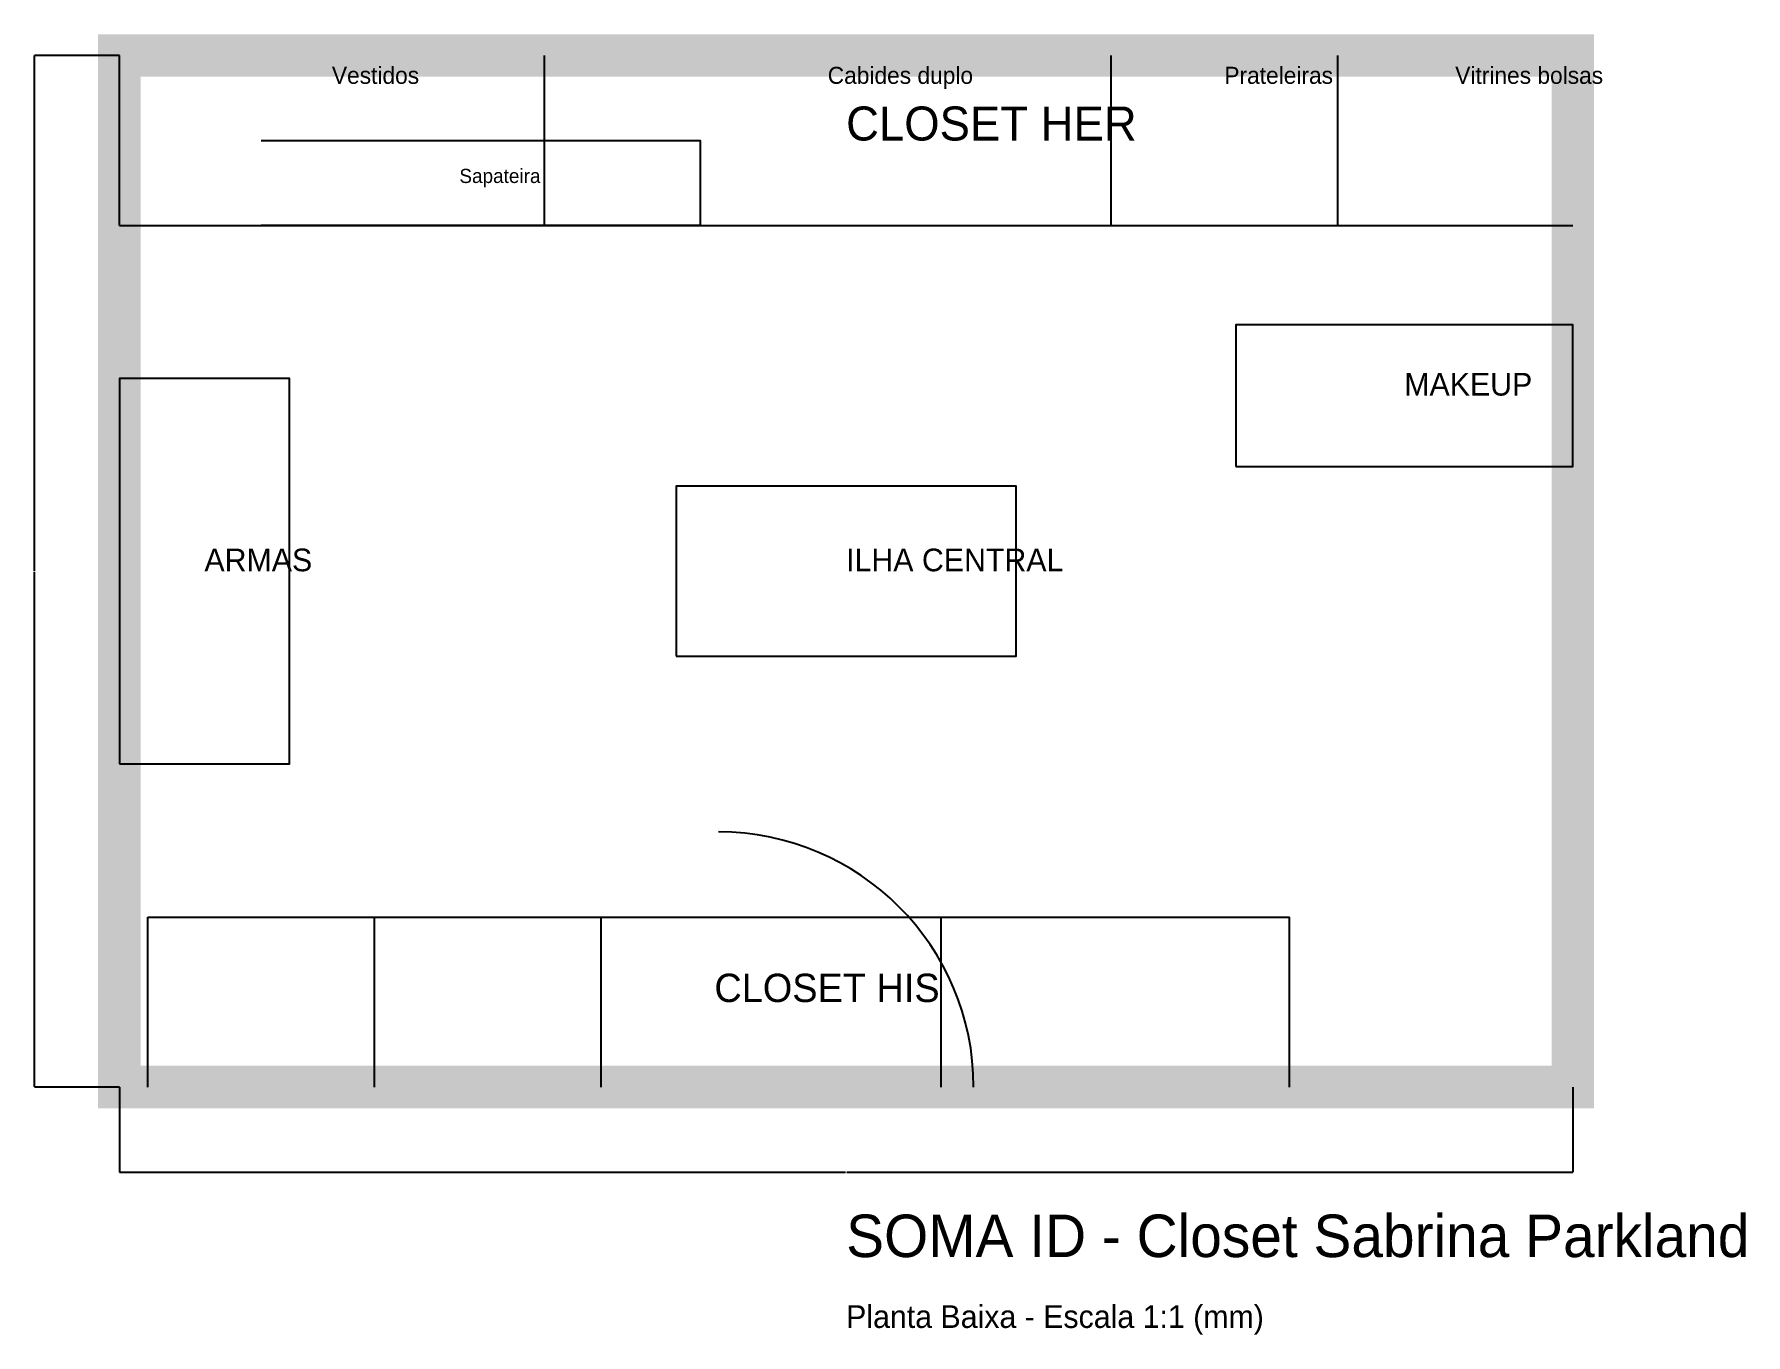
# Model space of a CAD drawing. Header units: metres. Extents: x -301 to 5740, y -874 to 3715.
import ezdxf

# ---------------------------------------------------------------- set-up
doc = ezdxf.new("R2010")
doc.units = ezdxf.units.M
for name, color, linetype in [('ARMAS', 8, 'Continuous'), ('CLOSET_HER', 6, 'Continuous'), ('CLOSET_HIS', 4, 'Continuous'), ('COTAS', 3, 'Continuous'), ('ILHA', 2, 'Continuous'), ('MAKEUP', 5, 'Continuous'), ('PAREDES', 7, 'Continuous'), ('PORTA', 1, 'Continuous'), ('TEXTO', 7, 'Continuous')]:
    doc.layers.add(name, color=color, linetype=linetype)
doc.dimstyles.get("Standard").update_dxf_attribs({"dimtxt": 2.5, "dimasz": 2.5, "dimexe": 1.25, "dimexo": 0.625, "dimtad": 1, "dimcen": 2.5, "dimazin": 3, "dimtfac": 1, "dimtmove": 0, "dimatfit": 3})

# ---------------------------------------------------------------- blocks, each defined once
blk = doc.blocks.new('_CLOSEDFILLED')
at = {"color": 0, "linetype": 'BYBLOCK'}
blk.add_solid([(-1, 0), (0, 0), (-1, 0)], dxfattribs=at)
blk = doc.blocks.new('*D1')
for p, q in [((0, 0), (0, -300)), ((5130, 0), (5130, -300)), ((0.25, -300), (2563, -300)), ((2567, -300), (5129.75, -300))]:
    blk.add_line(p, q)
at = {"layer": 'Defpoints'}
for p in [(0, 0), (5130, 0), (0, -300)]:
    blk.add_point(p, dxfattribs=at)
at = {"layer": 'COTAS', "xscale": 0.25, "yscale": 0.25, "rotation": 180}
blk.add_blockref('_CLOSEDFILLED', (0, -300), dxfattribs=at)
at = {"layer": 'COTAS', "xscale": 0.25, "yscale": 0.25}
blk.add_blockref('_CLOSEDFILLED', (5130, -300), dxfattribs=at)
at = {"layer": 'COTAS', "insert": (2565, -300), "char_height": 1, "attachment_point": 5}
blk.add_mtext('5130', dxfattribs=at)
blk = doc.blocks.new('*D2')
for p, q in [((0, 3640), (-300, 3640)), ((-300, 1822), (-300, 3639.75)), ((-300, 0.25), (-300, 1818)), ((0, 0), (-300, 0))]:
    blk.add_line(p, q)
at = {"layer": 'Defpoints'}
for p in [(0, 3640), (-300, 0), (0, 0)]:
    blk.add_point(p, dxfattribs=at)
at = {"layer": 'COTAS', "xscale": 0.25, "yscale": 0.25}
for p, rotation in [((-300, 3640), 90), ((-300, 0), 270)]:
    blk.add_blockref('_CLOSEDFILLED', p, dxfattribs=dict(at, rotation=rotation))
at = {"layer": 'COTAS', "insert": (-300, 1820), "char_height": 1, "attachment_point": 5, "rotation": 90}
blk.add_mtext('3640', dxfattribs=at)

msp = doc.modelspace()

# ---------------------------------------------------------------- linework, layer by layer
at = {"layer": 'ARMAS'}
msp.add_lwpolyline([(0, 1140), (600, 1140), (600, 2500), (0, 2500), (0, 1140)], dxfattribs=at)
at = {"layer": 'CLOSET_HER'}
for p, q in [((0, 3040), (0, 3640)), ((1500, 3040), (1500, 3640)), ((3500, 3040), (3500, 3640)), ((4300, 3040), (4300, 3640))]:
    msp.add_line(p, q, dxfattribs=at)
for points in [[(500, 3340), (2050, 3340), (2050, 3040), (500, 3040)], [(0, 3040), (5130, 3040)]]:
    msp.add_lwpolyline(points, dxfattribs=at)
at = {"layer": 'CLOSET_HIS'}
for p, q in [((100, 0), (100, 600)), ((900, 0), (900, 600)), ((1700, 0), (1700, 600)), ((2900, 0), (2900, 600)), ((4130, 0), (4130, 600))]:
    msp.add_line(p, q, dxfattribs=at)
msp.add_lwpolyline([(100, 600), (4130, 600)], dxfattribs=at)
at = {"layer": 'ILHA'}
msp.add_lwpolyline([(1965, 1520), (3165, 1520), (3165, 2120), (1965, 2120), (1965, 1520)], dxfattribs=at)
at = {"layer": 'MAKEUP'}
msp.add_lwpolyline([(3940, 2190), (5130, 2190), (5130, 2690), (3940, 2690), (3940, 2190)], dxfattribs=at)
at = {"layer": 'PAREDES', "const_width": 150}
for points in [[(0, 0), (5130, 0), (5130, 3640), (0, 3640), (0, 0)], [(0, 3640), (5130, 3640)], [(0, 0), (0, 3640)], [(5130, 0), (5130, 3640)], [(0, 0), (2115, 0)], [(3015, 0), (5130, 0)]]:
    msp.add_lwpolyline(points, dxfattribs=at)
at = {"layer": 'PORTA'}
msp.add_arc((2115, 0), 900, 0, 90, dxfattribs=at)

# ---------------------------------------------------------------- texts
at = {"layer": 'TEXTO'}
for s, height, p in [('Vestidos', 60, (750, 3540)), ('Cabides duplo', 60, (2500, 3540)), ('Prateleiras', 60, (3900, 3540)), ('Vitrines bolsas', 60, (4715, 3540)), ('CLOSET HER', 120, (2565, 3340)), ('Sapateira', 50, (1200, 3190)), ('MAKEUP', 80, (4535, 2440)), ('ARMAS', 80, (300, 1820)), ('ILHA CENTRAL', 80, (2565, 1820)), ('CLOSET HIS', 100, (2100, 300)), ('SOMA ID - Closet Sabrina Parkland', 150, (2565, -600)), ('Planta Baixa - Escala 1:1 (mm)', 80, (2565, -850))]:
    msp.add_text(s, height=height, dxfattribs=at).set_placement(p)

# ---------------------------------------------------------------- dimensions: what is measured, and where the dimension line sits
at = {"layer": 'COTAS'}
dim = msp.add_linear_dim(base=(-300, 0), p1=(0, 0), p2=(0, 3640), angle=90, dimstyle='Standard', dxfattribs=at)
dim.commit()
dim.dimension.update_dxf_attribs({"geometry": '*D2', "text_midpoint": (-300, 1820)})
dim = msp.add_linear_dim(base=(0, -300), p1=(0, 0), p2=(5130, 0), dimstyle='Standard', dxfattribs=at)
dim.commit()
dim.dimension.update_dxf_attribs({"geometry": '*D1', "text_midpoint": (2565, -300)})

doc.saveas('drawing.dxf')
